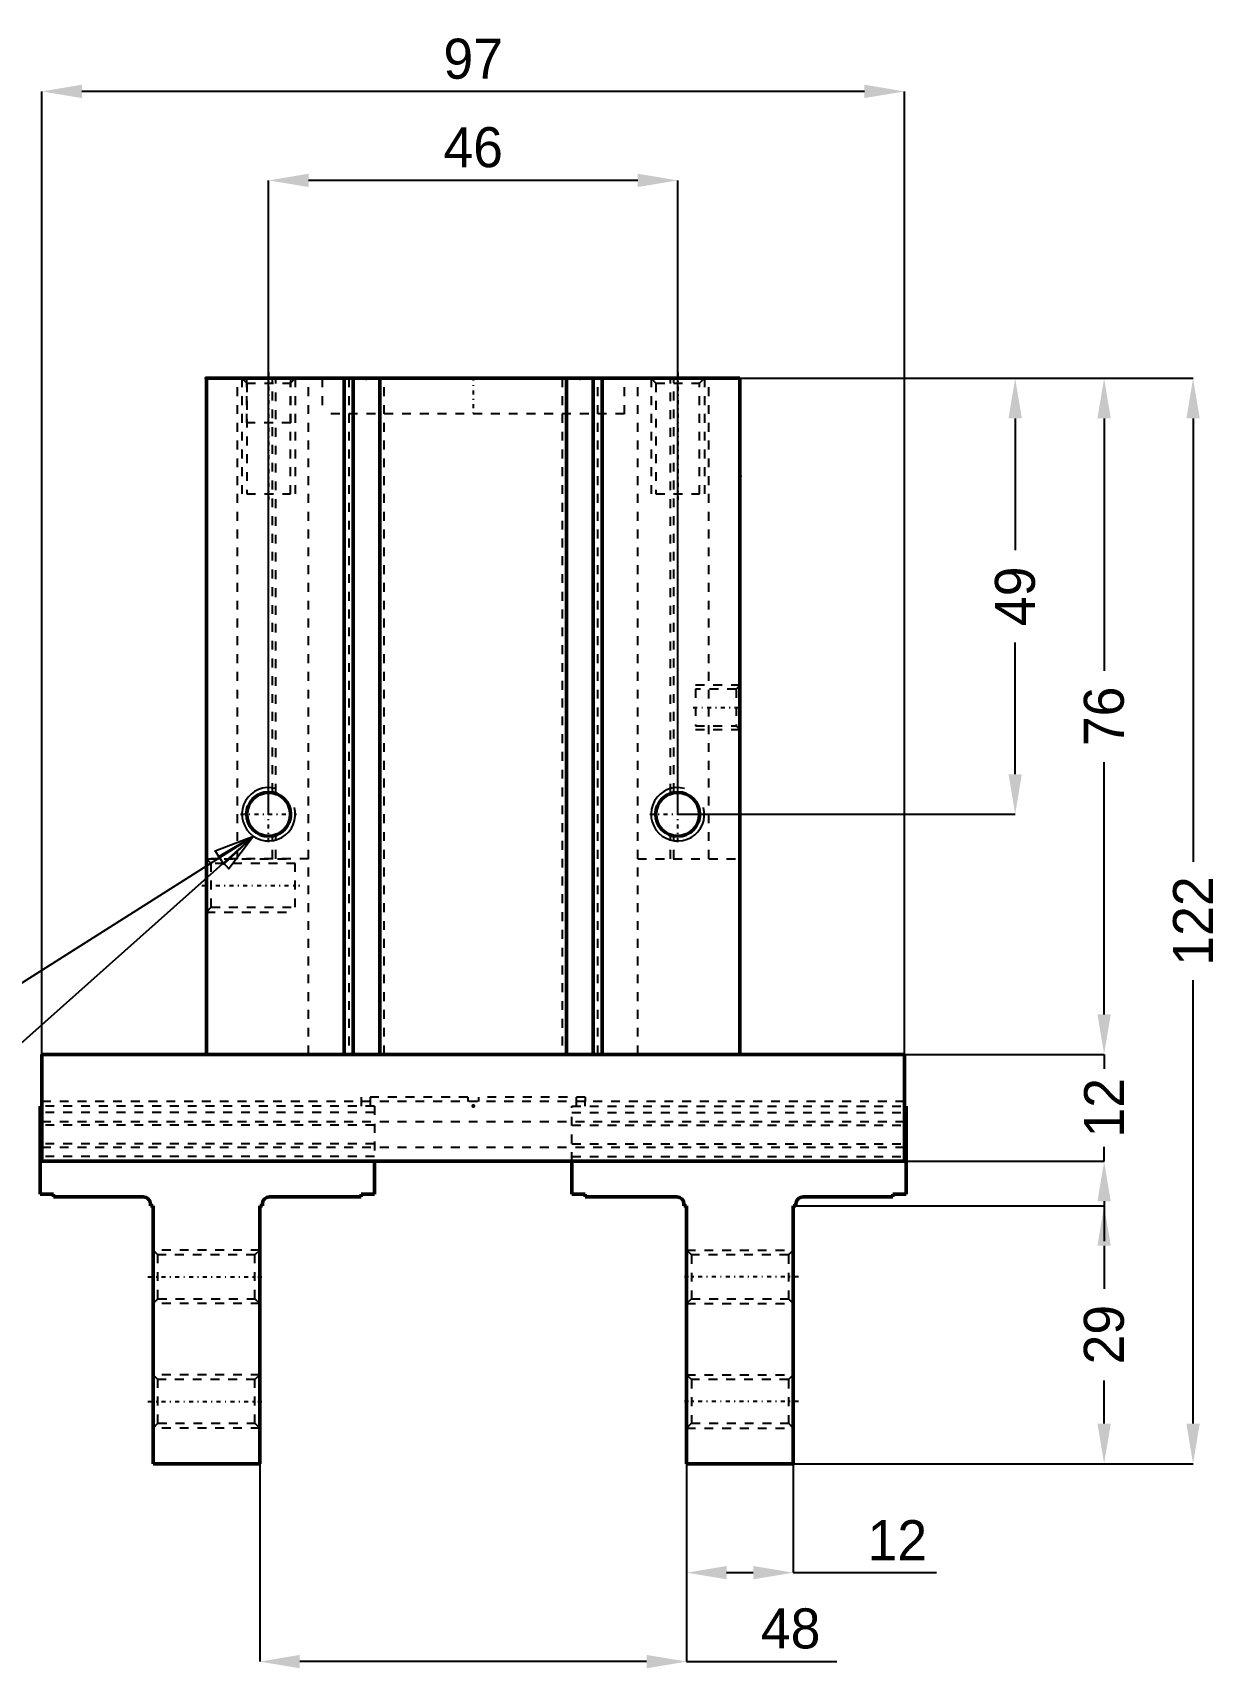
# Model space of a CAD drawing. Header units: millimetres. Extents: x -118 to 84, y -145 to 39.
# Drawn here: x -49.5 to 83.9, y -145 to 38.9 of the extents above; entities that cross this region are included whole.
import ezdxf

# ---------------------------------------------------------------- set-up
doc = ezdxf.new("R2010")
doc.units = ezdxf.units.MM
doc.linetypes.add('Center', pattern=[1.5, 0.45, -0.5, 0.05, -0.5])
doc.linetypes.add('Dashed', pattern=[2, 1, -1])
for name, color, linetype, lineweight in [('2d ConnectionPoints', 7, 'Continuous', 50), ('AM_0', 7, 'Continuous', 50), ('AM_4', 3, 'Continuous', 25), ('AM_5', 3, 'Continuous', 25), ('AM_7', 7, 'Center', 25), ('AM_9', 6, 'Dashed', 25)]:
    doc.layers.add(name, color=color, linetype=linetype, lineweight=lineweight)
doc.dimstyles.new('ISO-25', dxfattribs={"dimtxt": 2.5, "dimasz": 2.5, "dimexe": 1.25, "dimexo": 0.625, "dimtad": 1, "dimtxsty": 'Standard', "dimcen": 2.5, "dimadec": 0, "dimazin": 0, "dimtfac": 1, "dimtmove": 0, "dimatfit": 3, "dimfxl": 0, "dimarcsym": 0})

# ---------------------------------------------------------------- blocks, each defined once
blk = doc.blocks.new('1_MHZ2_32S_Finger_0__1_0_in_MHZ2_32S_48_0__4')
at = {"layer": 'AM_0'}
for p, q in [((-48.5, -81.8), (-48.7, -81.8)), ((-48.7, -81.8), (-48.7, -91.7)), ((-48.5, -82.53), (-48.7, -82.53)), ((-48.5, -87.47), (-48.7, -87.47)), ((-11.1, -88), (-11.1, -91.7)), ((-47.2, -91.7), (-48.7, -91.7)), ((-47.2, -91.7), (-47.2, -92)), ((-12.6, -92), (-12.6, -91.7)), ((-11.1, -91.7), (-12.6, -91.7)), ((-47.2, -92), (-37.1, -92)), ((-36.3, -92.8), (-36.3, -93)), ((-36.3, -93), (-36, -93)), ((-36, -93), (-36, -122)), ((-24, -122), (-24, -93)), ((-24, -93), (-23.7, -93)), ((-23.7, -93), (-23.7, -92.8)), ((-22.9, -92), (-12.6, -92)), ((-36, -122), (-24, -122))]:
    blk.add_line(p, q, dxfattribs=at)
for centre, start, end in [((-37.1, -92.8), 0, 90), ((-22.9, -92.8), 90, 180)]:
    blk.add_arc(centre, 0.8, start, end, dxfattribs=at)
at = {"layer": 'AM_4'}
for p, q in [((-48.5, -83.94), (-48.7, -83.94)), ((-48.5, -86.06), (-48.7, -86.06))]:
    blk.add_line(p, q, dxfattribs=at)
at = {"layer": 'AM_5', "linetype": 'Dashed'}
for p, q in [((-24, -98), (-36, -98)), ((-24, -104), (-36, -104)), ((-24, -112), (-36, -112)), ((-24, -118), (-36, -118))]:
    blk.add_line(p, q, dxfattribs=at)
at = {"layer": 'AM_7'}
for p, q in [((-36.6, -101), (-23.4, -101)), ((-36.6, -115), (-23.4, -115))]:
    blk.add_line(p, q, dxfattribs=at)
at = {"layer": 'AM_9'}
for p, q in [((-11.6, -80.8), (-11.6, -81.8)), ((-11.1, -81.8), (-48.5, -81.8)), ((-11.1, -82.53), (-48.5, -82.53)), ((-12.6, -81.3), (-12.6, -81.8)), ((-11.1, -81.8), (-11.1, -88)), ((-11.1, -83.94), (-48.5, -83.94)), ((-11.1, -86.06), (-48.5, -86.06)), ((-11.1, -87.47), (-48.5, -87.47)), ((-35.46, -98.54), (-36, -98)), ((-24.54, -98.54), (-35.46, -98.54)), ((-35.46, -103.46), (-35.46, -98.54)), ((-24, -98), (-24.54, -98.54)), ((-24.54, -103.46), (-24.54, -98.54)), ((-36, -104), (-35.46, -103.46)), ((-35.46, -103.46), (-24.54, -103.46)), ((-24.54, -103.46), (-24, -104)), ((-35.46, -112.54), (-36, -112)), ((-24, -112), (-24.54, -112.54)), ((-24.54, -112.54), (-35.46, -112.54)), ((-35.46, -117.46), (-35.46, -112.54)), ((-24.54, -117.46), (-24.54, -112.54)), ((-36, -118), (-35.46, -117.46)), ((-35.46, -117.46), (-24.54, -117.46)), ((-24.54, -117.46), (-24, -118))]:
    blk.add_line(p, q, dxfattribs=at)
blk = doc.blocks.new('2_MHZ2_32S_Finger_0__2_0_in_MHZ2_32S_48_0__4')
at = {"layer": 'AM_0'}
for p, q in [((48.5, -81.8), (48.7, -81.8)), ((48.5, -82.53), (48.7, -82.53)), ((48.7, -91.7), (48.7, -81.8)), ((11.1, -91.7), (11.1, -88)), ((48.5, -87.47), (48.7, -87.47)), ((11.1, -91.7), (12.6, -91.7)), ((12.6, -92), (12.6, -91.7)), ((47.2, -91.7), (47.2, -92)), ((47.2, -91.7), (48.7, -91.7)), ((22.9, -92), (12.6, -92)), ((23.7, -93), (23.7, -92.8)), ((24, -93), (23.7, -93)), ((24, -122), (24, -93)), ((36, -93), (36, -122)), ((36.3, -93), (36, -93)), ((36.3, -92.8), (36.3, -93)), ((47.2, -92), (37.1, -92)), ((36, -122), (24, -122))]:
    blk.add_line(p, q, dxfattribs=at)
for centre, start, end in [((22.9, -92.8), 0, 90), ((37.1, -92.8), 90, 180)]:
    blk.add_arc(centre, 0.8, start, end, dxfattribs=at)
at = {"layer": 'AM_4'}
for p, q in [((48.5, -83.94), (48.7, -83.94)), ((48.5, -86.06), (48.7, -86.06))]:
    blk.add_line(p, q, dxfattribs=at)
at = {"layer": 'AM_5', "linetype": 'Dashed'}
for p, q in [((24, -98), (36, -98)), ((24, -104), (36, -104)), ((24, -112), (36, -112)), ((24, -118), (36, -118))]:
    blk.add_line(p, q, dxfattribs=at)
at = {"layer": 'AM_7'}
for p, q in [((36.6, -101), (23.4, -101)), ((36.6, -115), (23.4, -115))]:
    blk.add_line(p, q, dxfattribs=at)
at = {"layer": 'AM_9'}
for p, q in [((11.6, -81.8), (11.6, -80.8)), ((11.1, -81.8), (48.5, -81.8)), ((11.1, -88), (11.1, -81.8)), ((11.1, -82.53), (48.5, -82.53)), ((12.6, -81.8), (12.6, -81.3)), ((11.1, -83.94), (48.5, -83.94)), ((11.1, -86.06), (48.5, -86.06)), ((11.1, -87.47), (48.5, -87.47)), ((24.54, -98.54), (24, -98)), ((35.46, -98.54), (24.54, -98.54)), ((24.54, -98.54), (24.54, -103.46)), ((36, -98), (35.46, -98.54)), ((35.46, -98.54), (35.46, -103.46)), ((24, -104), (24.54, -103.46)), ((24.54, -103.46), (35.46, -103.46)), ((35.46, -103.46), (36, -104)), ((24.54, -112.54), (24, -112)), ((36, -112), (35.46, -112.54)), ((35.46, -112.54), (24.54, -112.54)), ((24.54, -112.54), (24.54, -117.46)), ((35.46, -112.54), (35.46, -117.46)), ((24, -118), (24.54, -117.46)), ((24.54, -117.46), (35.46, -117.46)), ((35.46, -117.46), (36, -118))]:
    blk.add_line(p, q, dxfattribs=at)
blk = doc.blocks.new('3_MHZ2_32S_Body_0__0_in_MHZ2_32S_48_0__4')
at = {"layer": 'AM_0'}
for p, q in [((30, 0), (-30, 0)), ((-30, -76), (-30, 0)), ((-14.5, -76), (-14.5, 0)), ((-13.5, 0), (-13.5, -76)), ((-10.5, -76), (-10.5, 0)), ((10.5, 0), (10.5, -76)), ((13.5, -76), (13.5, 0)), ((14.5, -76), (14.5, 0)), ((30, -76), (30, 0)), ((-48.5, -76), (-48.5, -88)), ((48.5, -76), (-48.5, -76)), ((48.5, -76), (48.5, -88)), ((48.5, -88), (-48.5, -88))]:
    blk.add_line(p, q, dxfattribs=at)
for centre in [(-23, -49), (23, -49)]:
    blk.add_circle(centre, 2.46, dxfattribs=at)
at = {"layer": 'AM_5', "linetype": 'Dashed'}
for p, q in [((20, 0), (20, -13)), ((26, 0), (26, -13)), ((-26, 0), (-26, -13)), ((-20, 0), (-20, -13)), ((30, -34.5), (25, -34.5)), ((30, -39.5), (25, -39.5)), ((-30, -54), (-20, -54)), ((-30, -60), (-20, -60))]:
    blk.add_line(p, q, dxfattribs=at)
at = {"layer": 'AM_5'}
for centre in [(-23, -49), (23, -49)]:
    blk.add_arc(centre, 3, 75, 15, dxfattribs=at)
at = {"layer": 'AM_7'}
for p, q in [((-23, 0.65), (-23, -13.65)), ((0, 0.2), (0, -4.2)), ((23, 0.65), (23, -13.65)), ((24.75, -37), (30.25, -37)), ((-23, -52.15), (-23, -45.85)), ((23, -52.15), (23, -45.85)), ((-26.15, -49), (-19.85, -49)), ((19.85, -49), (26.15, -49)), ((-30.5, -57), (-19.5, -57))]:
    blk.add_line(p, q, dxfattribs=at)
at = {"layer": 'AM_9'}
for p, q in [((-26.5, -54), (-26.5, 0)), ((-25.5, 0), (-25.5, -5)), ((-22.55, -46.49), (-22.55, 0)), ((-22.2, -46.58), (-22.2, 0)), ((-20.5, -5), (-20.5, 0)), ((-18.5, -76), (-18.5, 0)), ((-17, 0), (-17, -4)), ((-14, 0), (-14, -76)), ((-10, -76), (-10, 0)), ((10, 0), (10, -76)), ((14, -76), (14, 0)), ((17, -4), (17, 0)), ((18.5, -76), (18.5, 0)), ((20, 0), (20.54, -0.54)), ((22.2, -46.58), (22.2, 0)), ((22.55, -46.49), (22.55, 0)), ((25.46, -0.54), (26, 0)), ((26.5, -54), (26.5, 0)), ((-26, 0), (-25.46, -0.54)), ((-25.46, -0.54), (-25.46, -13)), ((-25.46, -0.54), (-20.54, -0.54)), ((-20.54, -0.54), (-20, 0)), ((-20.54, -13), (-20.54, -0.54)), ((20.54, -0.54), (20.54, -13)), ((20.54, -0.54), (25.46, -0.54)), ((25.46, -13), (25.46, -0.54)), ((-20.5, -5), (-25.5, -5)), ((17, -4), (-17, -4)), ((-25.46, -13), (-20.54, -13)), ((20.54, -13), (25.46, -13)), ((30, -34.5), (29.57, -34.93)), ((25, -34.93), (25, -39.07)), ((29.57, -34.93), (25, -34.93)), ((29.57, -34.93), (29.57, -39.07)), ((25, -39.07), (29.57, -39.07)), ((29.57, -39.07), (30, -39.5)), ((-22.2, -54), (-22.2, -51.42)), ((22.2, -54), (22.2, -51.42)), ((-22.55, -54), (-22.55, -51.51)), ((22.55, -54), (22.55, -51.51)), ((-18.5, -54), (-30, -54)), ((-29.46, -54.54), (-30, -54)), ((-20, -54.54), (-29.46, -54.54)), ((-29.46, -59.46), (-29.46, -54.54)), ((-20, -59.46), (-20, -54.54)), ((18.5, -54), (30, -54)), ((-30, -60), (-29.46, -59.46)), ((-29.46, -59.46), (-20, -59.46)), ((-0.6, -80.8), (-12.6, -80.8)), ((-12.6, -80.8), (-12.6, -81.3)), ((-0.6, -80.8), (-0.6, -81.3)), ((0.6, -80.8), (0.6, -81.3)), ((12.6, -80.8), (0.6, -80.8)), ((12.6, -80.8), (12.6, -81.3)), ((48.5, -81.3), (-48.5, -81.3)), ((-48.5, -83.55), (48.5, -83.55)), ((48.5, -86.45), (-48.5, -86.45))]:
    blk.add_line(p, q, dxfattribs=at)
for centre in [(-23, -49), (23, -49)]:
    blk.add_circle(centre, 2.55, dxfattribs=at)
blk = doc.blocks.new('*D4')
at = {"layer": 'AM_5', "color": 0, "lineweight": -2}
for p, q in [((30, 0), (60.95, 0)), ((60.95, -4.5), (60.95, -19.32)), ((60.95, -44.5), (60.95, -29.68)), ((23, -49), (60.95, -49))]:
    blk.add_line(p, q, dxfattribs=at)
at = {"layer": 'AM_5', "color": 0}
for points in [[(61.7, -4.5), (60.2, -4.5), (60.95, 0)], [(60.2, -44.5), (61.7, -44.5), (60.95, -49)]]:
    blk.add_solid(points, dxfattribs=at)
at = {"layer": 'Defpoints', "color": 0}
for p in [(30, 0), (60.95, 0), (23, -49)]:
    blk.add_point(p, dxfattribs=at)
at = {"layer": 'AM_5', "color": 0, "insert": (60.95, -24.5), "char_height": 4.5, "attachment_point": 5, "rotation": 90}
blk.add_mtext('49', dxfattribs=at)
blk = doc.blocks.new('*D5')
at = {"layer": 'AM_5', "color": 0, "lineweight": -2}
for p, q in [((30, 0), (70.95, 0)), ((70.95, -4.5), (70.95, -32.87)), ((70.95, -71.5), (70.95, -43.13)), ((48.5, -76), (70.95, -76))]:
    blk.add_line(p, q, dxfattribs=at)
at = {"layer": 'AM_5', "color": 0}
for points in [[(71.7, -4.5), (70.2, -4.5), (70.95, 0)], [(70.2, -71.5), (71.7, -71.5), (70.95, -76)]]:
    blk.add_solid(points, dxfattribs=at)
at = {"layer": 'Defpoints', "color": 0}
for p in [(30, 0), (48.5, -76), (70.95, -76)]:
    blk.add_point(p, dxfattribs=at)
at = {"layer": 'AM_5', "color": 0, "insert": (70.95, -38), "char_height": 4.5, "attachment_point": 5, "rotation": 90}
blk.add_mtext('76', dxfattribs=at)
blk = doc.blocks.new('*D6')
at = {"layer": 'AM_5', "color": 0, "lineweight": -2}
for p, q in [((-30, 0), (80.95, 0)), ((80.95, -4.5), (80.95, -54.36)), ((80.95, -117.5), (80.95, -67.64)), ((36, -122), (80.95, -122))]:
    blk.add_line(p, q, dxfattribs=at)
at = {"layer": 'AM_5', "color": 0}
for points in [[(81.7, -4.5), (80.2, -4.5), (80.95, 0)], [(80.2, -117.5), (81.7, -117.5), (80.95, -122)]]:
    blk.add_solid(points, dxfattribs=at)
at = {"layer": 'Defpoints', "color": 0}
for p in [(-30, 0), (80.95, 0), (36, -122)]:
    blk.add_point(p, dxfattribs=at)
at = {"layer": 'AM_5', "color": 0, "insert": (80.95, -61), "char_height": 4.5, "attachment_point": 5, "rotation": 90}
blk.add_mtext('122', dxfattribs=at)
blk = doc.blocks.new('*D7')
at = {"layer": 'AM_5', "color": 0, "lineweight": -2}
for p, q in [((-48.5, -88), (-48.5, 32.25)), ((44, 32.25), (-44, 32.25)), ((48.5, -76), (48.5, 32.25))]:
    blk.add_line(p, q, dxfattribs=at)
at = {"layer": 'AM_5', "color": 0}
for points in [[(-44, 33), (-44, 31.5), (-48.5, 32.25)], [(44, 31.5), (44, 33), (48.5, 32.25)]]:
    blk.add_solid(points, dxfattribs=at)
at = {"layer": 'Defpoints', "color": 0}
for p in [(-48.5, 32.25), (48.5, -76), (-48.5, -88)]:
    blk.add_point(p, dxfattribs=at)
at = {"layer": 'AM_5', "color": 0, "insert": (0, 35.9), "char_height": 4.5, "attachment_point": 5}
blk.add_mtext('97', dxfattribs=at)
blk = doc.blocks.new('*D8')
at = {"layer": 'AM_5', "color": 0, "lineweight": -2}
for p, q in [((24, -122), (24, -134.25)), ((36, -122), (36, -134.25)), ((28.5, -134.25), (31.5, -134.25)), ((36, -134.25), (52.09, -134.25))]:
    blk.add_line(p, q, dxfattribs=at)
at = {"layer": 'AM_5', "color": 0}
for points in [[(28.5, -133.5), (28.5, -135), (24, -134.25)], [(31.5, -135), (31.5, -133.5), (36, -134.25)]]:
    blk.add_solid(points, dxfattribs=at)
at = {"layer": 'Defpoints', "color": 0}
for p in [(24, -122), (36, -122), (36, -134.25)]:
    blk.add_point(p, dxfattribs=at)
at = {"layer": 'AM_5', "color": 0, "insert": (47.7, -130.6), "char_height": 4.5, "attachment_point": 5}
blk.add_mtext('12', dxfattribs=at)
blk = doc.blocks.new('*D9')
at = {"layer": 'AM_5', "color": 0, "lineweight": -2}
for p, q in [((-23, -49), (-23, 22.25)), ((18.5, 22.25), (-18.5, 22.25)), ((23, -49), (23, 22.25))]:
    blk.add_line(p, q, dxfattribs=at)
at = {"layer": 'AM_5', "color": 0}
for points in [[(-18.5, 23), (-18.5, 21.5), (-23, 22.25)], [(18.5, 21.5), (18.5, 23), (23, 22.25)]]:
    blk.add_solid(points, dxfattribs=at)
at = {"layer": 'Defpoints', "color": 0}
for p in [(-23, 22.25), (-23, -49), (23, -49)]:
    blk.add_point(p, dxfattribs=at)
at = {"layer": 'AM_5', "color": 0, "insert": (0, 25.95), "char_height": 4.5, "attachment_point": 5}
blk.add_mtext('46', dxfattribs=at)
blk = doc.blocks.new('*D10')
at = {"layer": 'AM_5', "color": 0, "lineweight": -2}
for p, q in [((36, -93), (70.95, -93)), ((70.95, -97.5), (70.95, -102.35)), ((70.95, -117.5), (70.95, -112.65)), ((36, -122), (70.95, -122))]:
    blk.add_line(p, q, dxfattribs=at)
at = {"layer": 'AM_5', "color": 0}
for points in [[(71.7, -97.5), (70.2, -97.5), (70.95, -93)], [(70.2, -117.5), (71.7, -117.5), (70.95, -122)]]:
    blk.add_solid(points, dxfattribs=at)
at = {"layer": 'Defpoints', "color": 0}
for p in [(36, -93), (36, -122), (70.95, -122)]:
    blk.add_point(p, dxfattribs=at)
at = {"layer": 'AM_5', "color": 0, "insert": (70.95, -107.5), "char_height": 4.5, "attachment_point": 5, "rotation": 90}
blk.add_mtext('29', dxfattribs=at)
blk = doc.blocks.new('*D11')
at = {"layer": 'AM_5', "color": 0, "lineweight": -2}
for p, q in [((70.95, -71.5), (70.95, -67)), ((48.5, -76), (70.95, -76)), ((70.95, -76), (70.95, -77.61)), ((70.95, -88), (70.95, -86.39)), ((48.5, -88), (70.95, -88)), ((70.95, -92.5), (70.95, -97))]:
    blk.add_line(p, q, dxfattribs=at)
at = {"layer": 'AM_5', "color": 0}
for points in [[(70.2, -71.5), (71.7, -71.5), (70.95, -76)], [(71.7, -92.5), (70.2, -92.5), (70.95, -88)]]:
    blk.add_solid(points, dxfattribs=at)
at = {"layer": 'Defpoints', "color": 0}
for p in [(48.5, -76), (48.5, -88), (70.95, -88)]:
    blk.add_point(p, dxfattribs=at)
at = {"layer": 'AM_5', "color": 0, "insert": (70.95, -82), "char_height": 4.5, "attachment_point": 5, "rotation": 90}
blk.add_mtext('12', dxfattribs=at)
blk = doc.blocks.new('*D12')
at = {"layer": 'AM_5', "color": 0, "lineweight": -2}
for p, q in [((-24, -122), (-24, -144.25)), ((24, -122), (24, -144.25)), ((19.5, -144.25), (-19.5, -144.25)), ((24, -144.25), (40.88, -144.25))]:
    blk.add_line(p, q, dxfattribs=at)
at = {"layer": 'AM_5', "color": 0}
for points in [[(-19.5, -143.5), (-19.5, -145), (-24, -144.25)], [(19.5, -145), (19.5, -143.5), (24, -144.25)]]:
    blk.add_solid(points, dxfattribs=at)
at = {"layer": 'Defpoints', "color": 0}
for p in [(-24, -122), (24, -122), (-24, -144.25)]:
    blk.add_point(p, dxfattribs=at)
at = {"layer": 'AM_5', "color": 0, "insert": (35.7, -140.55), "char_height": 4.5, "attachment_point": 5}
blk.add_mtext('48', dxfattribs=at)

msp = doc.modelspace()

# ---------------------------------------------------------------- linework, layer by layer
at = {"layer": '2d ConnectionPoints'}
for p in [(-30, 0), (-12, 0), (0, 0), (12, 0), (30, -11), (0, -81.8), (0, -81.8), (0, -81.8)]:
    msp.add_point(p, dxfattribs=at)
at = {"layer": 'AM_5'}
for p in [(-63.5, -86), (-63.5, -76)]:
    msp.add_line(p, (-24.721, -51.457), dxfattribs=at)
for points in [[(-24.721, -51.457), (-28.042, -54.624), (-29.004, -53.103), (-24.721, -51.457)], [(-24.721, -51.457), (-27.482, -55.123), (-28.68, -53.779), (-24.721, -51.457)]]:
    msp.add_lwpolyline(points, dxfattribs=at)

# ---------------------------------------------------------------- block references
for name in ['3_MHZ2_32S_Body_0__0_in_MHZ2_32S_48_0__4', '1_MHZ2_32S_Finger_0__1_0_in_MHZ2_32S_48_0__4', '2_MHZ2_32S_Finger_0__2_0_in_MHZ2_32S_48_0__4']:
    msp.add_blockref(name, (0, 0))

# ---------------------------------------------------------------- dimensions: what is measured, and where the dimension line sits
for base, p1, p2, text, picture, middle in [((-48.5, 32.25), (48.5, -76), (-48.5, -88), '97', '*D7', (0, 32.25)), ((-23, 22.25), (23, -49), (-23, -49), '46', '*D9', (0, 22.25)), ((-24, -144.25), (24, -122), (-24, -122), '48', '*D12', (35.7, -144.25)), ((36, -134.25), (24, -122), (36, -122), '12', '*D8', (47.7, -134.25))]:
    dim = msp.add_linear_dim(base=base, p1=p1, p2=p2, text=text, dimstyle='ISO-25', override={"dimtxt": 4.5, "dimasz": 4.5, "dimexe": 0, "dimexo": 0, "dimgap": 1.35}, dxfattribs=at)
    dim.commit()
    dim.dimension.update_dxf_attribs({"geometry": picture, "text_midpoint": middle, "dimtype": 160})
for base, p1, p2, text, picture, middle in [((80.95, 0), (36, -122), (-30, 0), '122', '*D6', (80.95, -61)), ((60.95, 0), (23, -49), (30, 0), '49', '*D4', (60.95, -24.5)), ((70.95, -76), (30, 0), (48.5, -76), '76', '*D5', (70.95, -38)), ((70.95, -88), (48.5, -76), (48.5, -88), '12', '*D11', (70.95, -82)), ((70.95, -122), (36, -93), (36, -122), '29', '*D10', (70.95, -107.5))]:
    dim = msp.add_linear_dim(base=base, p1=p1, p2=p2, angle=90, text=text, dimstyle='ISO-25', override={"dimtxt": 4.5, "dimasz": 4.5, "dimexe": 0, "dimexo": 0, "dimgap": 1.35}, dxfattribs=at)
    dim.commit()
    dim.dimension.update_dxf_attribs({"geometry": picture, "text_midpoint": middle, "dimtype": 160, "text_rotation": 90})

doc.saveas('drawing.dxf')
